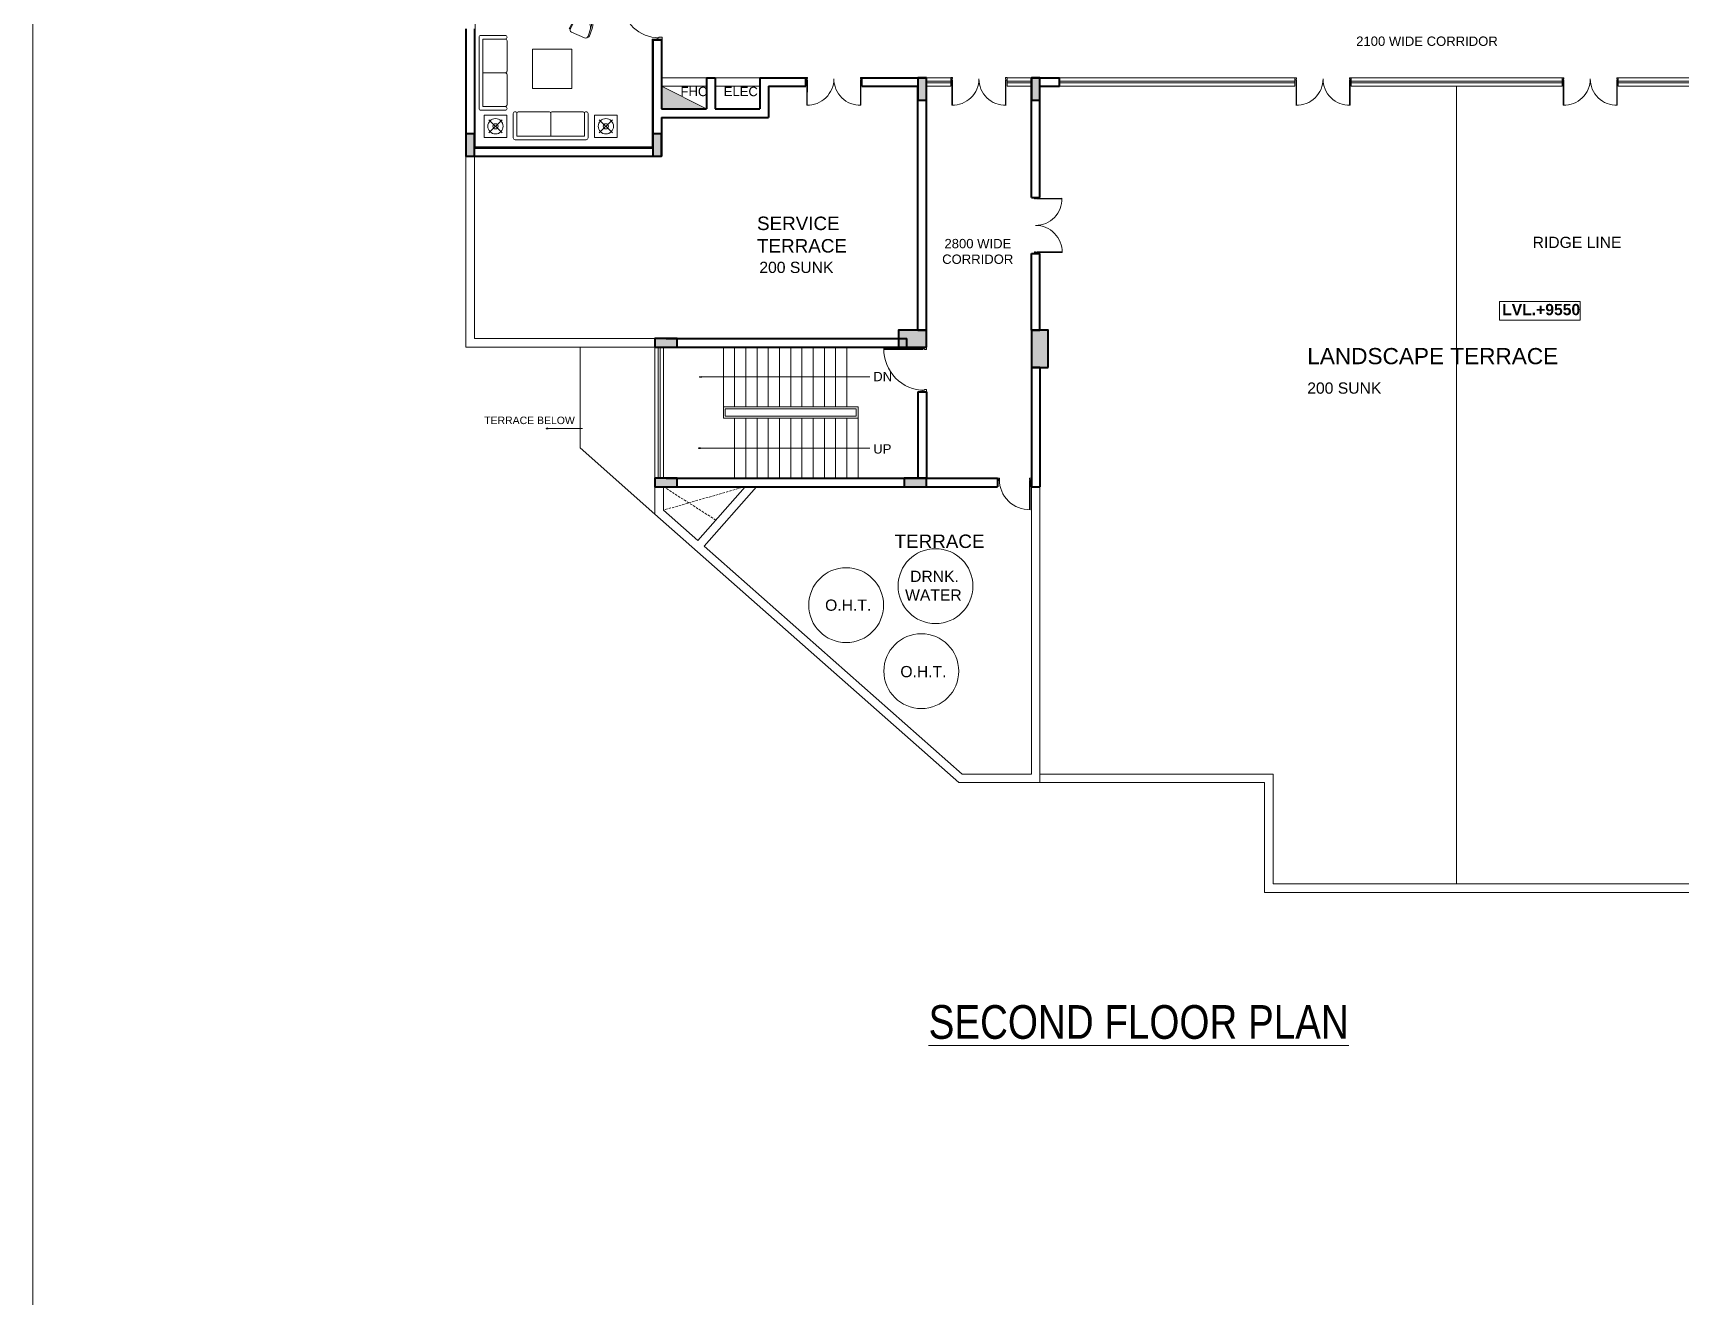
# Model space of a CAD drawing. Header units: inches. Extents: x 3031157 to 3117753, y 705284 to 945006.
# Drawn here: x 3031157 to 3075171, y 824922 to 858658 of the extents above; entities that cross this region are included whole.
import ezdxf

# ---------------------------------------------------------------- set-up
doc = ezdxf.new("R2010")
doc.units = ezdxf.units.IN
doc.header["$LTSCALE"] = 250
doc.header["$MEASUREMENT"] = 0
doc.linetypes.add('HIDDEN', pattern=[0.375, 0.25, -0.125])
doc.layers.get('0').update_dxf_attribs({"lineweight": 13})
for name, color, linetype, lineweight in [('cladding', 57, 'Continuous', 13), ('col', 6, 'Continuous', 40), ('door', 3, 'Continuous', 15), ('ele', 2, 'Continuous', 20), ('furniture', 97, 'Continuous', 18), ('hatch', 8, 'Continuous', 5), ('hidden', 116, 'HIDDEN', 13), ('Stairs', 2, 'Continuous', 18), ('text', 190, 'Continuous', 20), ('wall', 1, 'Continuous', 40), ('win', 4, 'Continuous', 18)]:
    doc.layers.add(name, color=color, linetype=linetype, lineweight=lineweight)
doc.styles.get("Standard").update_dxf_attribs({"font": 'swissc.ttf', "height": 100})
doc.dimstyles.get("Standard").update_dxf_attribs({"dimtxt": 100, "dimasz": 50, "dimexe": 50, "dimexo": 50, "dimgap": 1, "dimtad": 0, "dimdec": 0, "dimzin": 4, "dimdsep": 46, "dimtxsty": 'Standard', "dimblk1": 'ARCHTICK', "dimblk2": 'ARCHTICK', "dimsah": 1, "dimcen": 0, "dimdle": 50, "dimclrd": 45, "dimclre": 45, "dimclrt": 256, "dimadec": 0, "dimazin": 0, "dimtfac": 4, "dimtdec": 0, "dimtofl": 0, "dimtmove": 2, "dimatfit": 0, "dimldrblk": 'OPEN30', "dimfxl": 1.5, "dimtolj": 1, "dimtzin": 0, "dimlwd": 18, "dimlwe": 18, "dimarcsym": 0})

# ---------------------------------------------------------------- blocks, each defined once
blk = doc.blocks.new('DRGD')
at = {"layer": 'door', "color": 5, "lineweight": 18, "ltscale": 0.1, "extrusion": (-0.009968, 0.003642, 0.999944)}
for p, q in [((2728739, 21328, 0), (2728507, 20693, 0)), ((2728752, 21323, 0), (2728520, 20688, 0)), ((2728712, 21340, 0), (2728734, 21398)), ((2728712, 21340, 0), (2728740, 21330, 0)), ((2728734, 21398), (2728773, 21384, 0)), ((2728740, 21330, 0), (2728750, 21357, 0)), ((2728751, 21325, 0), (2728740, 21330, 0)), ((2728750, 21357, 0), (2728761, 21353, 0)), ((2728773, 21384, 0), (2728761, 21353, 0))]:
    blk.add_line(p, q, dxfattribs=at)
at = {"layer": 'door', "color": 5, "lineweight": 18, "ltscale": 0.1, "extrusion": (0.009988, -0.003586, 0.999944)}
for p, q in [((2730082, 20840, 0), (2729853, 20205, 0)), ((2730095, 20837, 0), (2729866, 20200, 0)), ((2730082, 20840, 0), (2730094, 20835, 0)), ((2730104, 20898, 0), (2730092, 20867, 0)), ((2730104, 20863, 0), (2730092, 20867, 0)), ((2730094, 20835, 0), (2730104, 20863, 0)), ((2730122, 20825, 0), (2730094, 20835, 0)), ((2730143, 20884, 0), (2730104, 20898, 0)), ((2730122, 20825, 0), (2730143, 20884, 0))]:
    blk.add_line(p, q, dxfattribs=at)
at = {"layer": 'door', "lineweight": 18, "ltscale": 0.1, "extrusion": (-0.009968, 0.003642, 0.999944)}
blk.add_arc((2728627, 21451, -27122), 708, 248.6234, 339.9457, dxfattribs=at)
at = {"layer": 'door', "lineweight": 18, "ltscale": 0.1, "extrusion": (0.009988, -0.003586, 0.999944)}
blk.add_arc((2729956, 20968, 27194), 708, 160.236, 251.5583, dxfattribs=at)
blk = doc.blocks.new('A$C0FF43704')
at = {"layer": 'door', "color": 5, "lineweight": 18, "ltscale": 0.1, "extrusion": (-0.021224, 2.08535e-06, 0.999775)}
for p, q in [((0, 675, 0), (0, 737, 0)), ((0, 737, 0), (42, 737, 1)), ((0, 675, 0), (29, 675, 1)), ((29, 675, 1), (29, 704, 1)), ((29, 704, 1), (42, 704, 1)), ((29, 676, 1), (29, 0, 1)), ((43, 675, 1), (29, 675, 1)), ((42, 737, 1), (42, 704, 1)), ((43, 675, 1), (43, 0, 1))]:
    blk.add_line(p, q, dxfattribs=at)
at = {"layer": 'door', "color": 5, "lineweight": 18, "ltscale": 0.1, "extrusion": (0.021224, 2.08535e-06, 0.999775)}
for p, q in [((1457, 675, 1), (1471, 675, 1)), ((1457, 675, 1), (1457, 0, 1)), ((1500, 737, 0), (1458, 737, 1)), ((1458, 737, 1), (1458, 704, 1)), ((1471, 704, 1), (1458, 704, 1)), ((1471, 675, 1), (1471, 704, 1)), ((1471, 676, 1), (1471, 0, 1)), ((1500, 675, 0), (1471, 675, 1)), ((1500, 675, 0), (1500, 737, 0))]:
    blk.add_line(p, q, dxfattribs=at)
at = {"layer": 'door', "lineweight": 18, "ltscale": 0.1, "extrusion": (-0.021224, 2.08535e-06, 0.999775)}
blk.add_arc((-708, 43, 0), 708, 358.6833, 90.0056, dxfattribs=at)
at = {"layer": 'door', "lineweight": 18, "ltscale": 0.1, "extrusion": (0.021224, 2.08535e-06, 0.999775)}
blk.add_arc((707, -1457, 32), 708, 89.9944, 181.3167, dxfattribs=at)
blk = doc.blocks.new('esr')
at = {"layer": 'door', "color": 5, "lineweight": 18, "ltscale": 0.1}
for p, q in [((3230921, 1727251), (3230914, 1727206)), ((3230914, 1727206), (3230959, 1727200)), ((3230921, 1727251), (3231016, 1727237)), ((3230959, 1727200), (3230956, 1727181)), ((3231007, 1727173), (3230956, 1727181)), ((3231016, 1727237), (3231007, 1727173)), ((3230749, 1726108), (3229720, 1726260)), ((3230753, 1726129), (3229722, 1726280)), ((3230746, 1726063), (3230753, 1726108)), ((3230746, 1726063), (3230842, 1726049)), ((3230756, 1726127), (3230753, 1726108)), ((3230753, 1726108), (3230797, 1726101)), ((3230797, 1726101), (3230800, 1726120)), ((3230851, 1726113), (3230800, 1726120)), ((3230842, 1726049), (3230851, 1726113))]:
    blk.add_line(p, q, dxfattribs=at)
at = {"layer": 'door', "lineweight": 18, "ltscale": 0.1}
blk.add_arc((3230800, 1726122, 0), 1089, 81.6364, 172.9588, dxfattribs=at)
blk = doc.blocks.new('_ArchTick')
at = {"color": 0, "linetype": 'ByBlock', "const_width": 0.15}
blk.add_lwpolyline([(-0.5, -0.5), (0.5, 0.5)], dxfattribs=at)
blk = doc.blocks.new('_Open30')
at = {"color": 0, "linetype": 'ByBlock', "lineweight": -2}
for p, q in [((-1, 0.27), (0, 0)), ((0, 0), (-1, -0.27)), ((0, 0), (-1, 0))]:
    blk.add_line(p, q, dxfattribs=at)
blk = doc.blocks.new('ABL_Door_S - 1000 x 2100-11-3 Second Floor Lvl-flat-4-flat-1')
at = {"layer": 'door', "color": 5, "ltscale": 0.1}
for p, q in [((-450, 34), (-405, 34)), ((-450, -34), (-450, 34)), ((-405, 34), (-405, -2)), ((405, 34), (405, -2)), ((450, 34), (405, 34)), ((450, -34), (450, 34)), ((-450, -34), (-418, -34)), ((-418, -2), (-405, -2)), ((-418, -34), (-418, -2)), ((-405, -34), (-418, -34)), ((418, -2), (405, -2)), ((418, -34), (418, -2)), ((450, -34), (418, -34))]:
    blk.add_line(p, q, dxfattribs=at)
at = {"layer": 'door', "color": 5, "lineweight": 18, "ltscale": 0.1}
for p, q in [((-418, -34), (-418, -812)), ((-405, -34), (-404, -812))]:
    blk.add_line(p, q, dxfattribs=at)
at = {"layer": 'door', "ltscale": 0.1}
blk.add_lwpolyline([(-418, -812), (-418, -812, 0.419113), (405, -2)], format="xyb", dxfattribs=at)
blk = doc.blocks.new('A$C17A4695B')
at = {"layer": 'furniture', "elevation": 0}
for points in [[(-722, 50), (-722, 700, -0.414214), (-672, 750), (1229, 750, -0.414214), (1279, 700), (1279, 50, -0.414214), (1229, 0), (1229, 0, -0.414214), (1179, 50), (1179, 650), (-622, 650), (-622, 50, -0.414214), (-672, 0), (-672, 0, -0.414214)], [(1179, 650), (279, 650), (279, 50, 0.414214), (329, 0), (1129, 0, 0.414214), (1179, 50)]]:
    blk.add_lwpolyline(points, format="xyb", close=True, dxfattribs=at)
at = {"layer": 'furniture'}
blk.add_lwpolyline([(-622, 650), (279, 650), (279, 50, -0.414214), (229, 0), (-572, 0, -0.414214), (-622, 50)], format="xyb", close=True, dxfattribs=at)
blk = doc.blocks.new('A$C3DD322D0')
at = {"layer": 'furniture'}
blk.add_line((-95, 127), (95, 127), dxfattribs=at)
blk.add_lwpolyline([(259, 504), (238, 270, -1.003803), (-238, 270), (-259, 504, 1), (-290, 502), (-269, 269, 1), (269, 269), (290, 502, 1)], format="xyb", close=True, dxfattribs=at)
for points in [[(-259, 504, -0.454082), (-185, 583), (197, 583, -0.386554), (259, 504)], [(-127, 68, 0.123986), (-95, 127, -0.191685), (-239, 299, -0.191685)], [(239, 299, -0.191685), (95, 127, 0.123986), (127, 68)]]:
    blk.add_lwpolyline(points, format="xyb", dxfattribs=at)
blk = doc.blocks.new('A$C4EBC2541')
at = {"layer": 'door', "linetype": 'Continuous'}
for p, q in [((34, 120), (34, 958)), ((34, 958), (74, 958)), ((74, 958), (74, 120)), ((74, 120), (34, 120))]:
    blk.add_line(p, q, dxfattribs=at)
for points in [[(48, 0), (0, 0), (0, 120), (34, 120), (34, 82), (48, 82)], [(902, 0), (950, 0), (950, 120), (916, 120), (916, 82), (902, 82)]]:
    blk.add_lwpolyline(points, close=True, dxfattribs=at)
at = {"layer": 'door', "lineweight": 9, "ltscale": 0.5}
blk.add_arc((47, 89), 870, 359.5132, 88.1997, dxfattribs=at)

msp = doc.modelspace()

# ---------------------------------------------------------------- hatches: boundary and pattern name
at = {"layer": 'hatch'}
for points in [[(3055036, 857464), (3054806, 857464), (3054806, 856864), (3055036, 856864)], [(3058066, 857464), (3057836, 857464), (3057836, 856864), (3058066, 856864)], [(3042956, 855964), (3042726, 855964), (3042726, 855364), (3042956, 855364)], [(3047954, 855964), (3047724, 855964), (3047724, 855364), (3047954, 855364)], [(3048376, 850269), (3048376, 850499), (3047776, 850499), (3047776, 850269)], [(3055036, 850269), (3055036, 850719), (3054286, 850719), (3054286, 850269)], [(3057836, 849719), (3058286, 849719), (3058286, 850719), (3057836, 850719)], [(3048376, 846539), (3048376, 846769), (3047776, 846769), (3047776, 846539)], [(3055036, 846539), (3055036, 846769), (3054436, 846769), (3054436, 846539)]]:
    msp.add_hatch(color=256, dxfattribs=at).paths.add_polyline_path(points)
h = msp.add_hatch(dxfattribs=at)
h.set_pattern_fill('ANSI31', color=256, angle=-90)
h.set_pattern_definition([(315, (4251522.1253, 8424673.52201), (0.0883883476483, 0.0883883476483), [])])
h.paths.add_polyline_path([(3047954, 857234), (3047954, 856636), (3049154, 856634)])

# ---------------------------------------------------------------- linework, layer by layer
msp.add_lwpolyline([(3031157, 945006), (3117753, 945006), (3117753, 705284), (3031157, 705284)], close=True)
at = {"layer": 'cladding'}
for p, q in [((3042976, 859544), (3042976, 855614)), ((3042976, 855614), (3047704, 855614))]:
    msp.add_line(p, q, dxfattribs=at)
msp.add_lwpolyline([(3047704, 855614), (3047704, 858494), (3047974, 858494), (3047974, 856637)], dxfattribs=at)
at = {"layer": 'col'}
for points in [[(3055036, 857464), (3054806, 857464), (3054806, 856864), (3055036, 856864)], [(3058066, 857464), (3057836, 857464), (3057836, 856864), (3058066, 856864)], [(3042956, 855964), (3042726, 855964), (3042726, 855364), (3042956, 855364)], [(3047954, 855964), (3047724, 855964), (3047724, 855364), (3047954, 855364)]]:
    msp.add_lwpolyline(points, close=True, dxfattribs=at)
for points, elevation in [([(3048376, 850269), (3048376, 850499), (3047776, 850499), (3047776, 850269)], -9440), ([(3055036, 850269), (3055036, 850719), (3054286, 850719), (3054286, 850269)], -9440), ([(3058286, 849719), (3058286, 850719), (3057836, 850719), (3057836, 849719)], 0), ([(3048376, 846539), (3048376, 846769), (3047776, 846769), (3047776, 846539)], -9440), ([(3055036, 846539), (3055036, 846769), (3054436, 846769), (3054436, 846539)], -9440)]:
    msp.add_lwpolyline(points, close=True, dxfattribs=dict(at, elevation=elevation))
at = {"layer": 'ele'}
for p, q in [((3047954, 857464), (3049154, 857464)), ((3049384, 857464), (3050584, 857464)), ((3047954, 857234), (3049154, 857234)), ((3047954, 857234), (3049154, 856634)), ((3049384, 857234), (3050584, 857234)), ((3069201, 857234), (3069201, 835934)), ((3042726, 850269), (3042726, 855364)), ((3042956, 850499), (3042956, 855364)), ((3042956, 850499), (3047776, 850499)), ((3047776, 850269), (3047776, 850499)), ((3042726, 850269), (3047776, 850269)), ((3045776, 850263), (3045776, 847575)), ((3047776, 845809), (3045776, 847575)), ((3047776, 845809), (3047776, 846539)), ((3048006, 845913), (3048006, 846539)), ((3050188, 846539), (3048921, 845104)), ((3050495, 846539), (3049094, 844952)), ((3057836, 846539), (3057836, 838864)), ((3058066, 846539), (3058066, 838634)), ((3047776, 845809), (3055900, 838634)), ((3048006, 845913), (3048921, 845105)), ((3049094, 844952), (3055987, 838864)), ((3055900, 838634), (3058066, 838634)), ((3055987, 838864), (3057836, 838864)), ((3058066, 838634), (3064066, 838634)), ((3064066, 838634), (3064066, 835704)), ((3064296, 838864), (3064296, 835934)), ((3064296, 835934), (3080720, 835934)), ((3064296, 835934), (3065126, 835934)), ((3064066, 835704), (3080720, 835704)), ((3064066, 835704), (3065126, 835704))]:
    msp.add_line(p, q, dxfattribs=at)
msp.add_lwpolyline([(3058066, 838864), (3064296, 838864)], dxfattribs=at)
for centre in [(3055275, 843883), (3052888, 843375), (3054896, 841612)]:
    msp.add_circle(centre, 1000, dxfattribs=at)
at = {"layer": 'furniture'}
for p, q in [((3043692, 856341), (3043341, 855989)), ((3043341, 856341), (3043692, 855989)), ((3046291, 856341), (3046642, 855989)), ((3046642, 856341), (3046291, 855989))]:
    msp.add_line(p, q, dxfattribs=at)
for points in [[(3045558, 857176), (3045558, 858226), (3044509, 858226), (3044509, 857176)], [(3043817, 855865), (3043817, 856465), (3043217, 856465), (3043217, 855865)], [(3046167, 855865), (3046167, 856465), (3046767, 856465), (3046767, 855865)]]:
    msp.add_lwpolyline(points, close=True, dxfattribs=at)
for centre, radius in [((3043517, 856165), 204), ((3043517, 856165), 70.3), ((3046467, 856165), 204), ((3046467, 856165), 70.3)]:
    msp.add_circle(centre, radius, dxfattribs=at)
at = {"layer": 'hidden'}
for p, q in [((3050188, 846539), (3048006, 845913)), ((3048006, 846539), (3049403, 845649))]:
    msp.add_line(p, q, dxfattribs=at)
at = {"layer": 'Stairs'}
for p, q in [((3049606, 848669), (3049606, 850269)), ((3049906, 848669), (3049906, 850269)), ((3050206, 848669), (3050206, 850269)), ((3050506, 848669), (3050506, 850269)), ((3050806, 848669), (3050806, 850269)), ((3051106, 848669), (3051106, 850269)), ((3051406, 848669), (3051406, 850269)), ((3051706, 848669), (3051706, 850269)), ((3052006, 848669), (3052006, 850269)), ((3052306, 848669), (3052306, 850269)), ((3052606, 848669), (3052606, 850269)), ((3052906, 848669), (3052906, 850269)), ((3049606, 848669), (3053206, 848669)), ((3049606, 848369), (3049606, 848669)), ((3049656, 848619), (3053156, 848619)), ((3049656, 848419), (3049656, 848619)), ((3053156, 848419), (3053156, 848619)), ((3053206, 848369), (3053206, 848669)), ((3049606, 848369), (3053206, 848369)), ((3049656, 848419), (3053156, 848419)), ((3049906, 848369), (3049906, 846769)), ((3050206, 848369), (3050206, 846769)), ((3050506, 848369), (3050506, 846769)), ((3050806, 848369), (3050806, 846769)), ((3051106, 848369), (3051106, 846769)), ((3051406, 848369), (3051406, 846769)), ((3051706, 848369), (3051706, 846769)), ((3052006, 848369), (3052006, 846769)), ((3052306, 848369), (3052306, 846769)), ((3052606, 848369), (3052606, 846769)), ((3052906, 848369), (3052906, 846769)), ((3053206, 848369), (3053206, 846769))]:
    msp.add_line(p, q, dxfattribs=at)
at = {"layer": 'text'}
msp.add_lwpolyline([(3070349, 851488), (3072500, 851488), (3072500, 850985), (3070349, 850985)], close=True, dxfattribs=at)
at = {"layer": 'wall'}
for p, q in [((3042726, 858764), (3042726, 855364)), ((3042956, 858764), (3042956, 855594)), ((3047724, 858474), (3047724, 855594)), ((3047724, 858474), (3047954, 858474)), ((3047954, 858474), (3047954, 857464)), ((3047954, 857464), (3047954, 856634)), ((3049154, 857464), (3049384, 857464)), ((3049154, 857464), (3049154, 856634)), ((3049384, 857464), (3049384, 856634)), ((3050584, 857464), (3051810, 857464)), ((3050584, 857464), (3050584, 856634)), ((3051810, 857234), (3051810, 857464)), ((3053310, 857234), (3053310, 857464)), ((3053310, 857464), (3055036, 857464)), ((3055036, 850719), (3055036, 857464)), ((3057836, 854267), (3057836, 857464)), ((3057836, 857464), (3058586, 857464)), ((3058586, 857234), (3058586, 857464)), ((3050814, 857234), (3051810, 857234)), ((3050814, 857234), (3050814, 856404)), ((3053310, 857234), (3054806, 857234)), ((3054806, 850719), (3054806, 857234)), ((3058066, 854267), (3058066, 857234)), ((3058066, 857234), (3058586, 857234)), ((3047954, 856634), (3049154, 856634)), ((3049384, 856634), (3050584, 856634)), ((3047954, 856404), (3049384, 856404)), ((3047954, 856404), (3047954, 855364)), ((3049384, 856404), (3050814, 856404)), ((3042726, 855364), (3047954, 855364)), ((3042956, 855594), (3047724, 855594)), ((3057836, 854267), (3058066, 854267)), ((3057836, 850719), (3057836, 852767)), ((3057836, 852767), (3058066, 852767)), ((3058066, 850719), (3058066, 852767)), ((3048076, 850499), (3054506, 850499)), ((3054506, 850269), (3054506, 850499)), ((3054806, 850719), (3055036, 850719)), ((3057836, 850719), (3058066, 850719)), ((3048076, 850269), (3054506, 850269)), ((3057836, 849719), (3057836, 846539)), ((3058066, 849719), (3057836, 849719)), ((3058066, 849719), (3058066, 846539)), ((3054806, 849069), (3054806, 846769)), ((3054806, 849069), (3055036, 849069)), ((3055036, 849069), (3055036, 846769)), ((3048076, 846769), (3056936, 846769)), ((3048076, 846539), (3056936, 846539)), ((3056936, 846769), (3056936, 846539)), ((3057836, 846539), (3058066, 846539))]:
    msp.add_line(p, q, dxfattribs=at)
at = {"layer": 'win'}
for p, q in [((3055686, 857464), (3055036, 857464)), ((3055686, 857234), (3055686, 857464)), ((3057836, 857464), (3057186, 857464)), ((3057186, 857234), (3057186, 857464)), ((3058066, 857464), (3057836, 857464)), ((3064881, 857464), (3058586, 857464)), ((3064881, 857464), (3064881, 857234)), ((3066381, 857464), (3066381, 857234)), ((3072021, 857464), (3066381, 857464)), ((3072021, 857464), (3066381, 857464)), ((3072021, 857464), (3072021, 857234)), ((3079816, 857464), (3073521, 857464)), ((3073521, 857464), (3073521, 857234)), ((3055686, 857369), (3055036, 857369)), ((3055686, 857329), (3055036, 857329)), ((3055686, 857234), (3055036, 857234)), ((3057836, 857369), (3057186, 857369)), ((3057836, 857329), (3057186, 857329)), ((3057836, 857234), (3057186, 857234)), ((3064881, 857369), (3058586, 857369)), ((3064881, 857329), (3058586, 857329)), ((3064881, 857234), (3058586, 857234)), ((3072021, 857369), (3066381, 857369)), ((3072021, 857329), (3066381, 857329)), ((3072021, 857234), (3066381, 857234)), ((3079816, 857369), (3073521, 857369)), ((3079816, 857329), (3073521, 857329)), ((3079816, 857234), (3073521, 857234)), ((3047776, 846769), (3047776, 850269)), ((3047866, 846769), (3047866, 850269)), ((3047916, 846769), (3047916, 850269)), ((3048006, 846769), (3048006, 850269))]:
    msp.add_line(p, q, dxfattribs=at)

# ---------------------------------------------------------------- block references
at = {"layer": 'door', "xscale": -1.105344877050309, "yscale": 1.105344859669876, "zscale": 1.105344841057468, "rotation": 90}
msp.add_blockref('A$C4EBC2541', (3047974, 859544), dxfattribs=at)
at = {"layer": 'door', "extrusion": (0.010613, -6.72341e-07, 0.999944)}
for p, rotation in [((491186, -85424, 5213), 19.76502313408238), ((495062, -85424, 5254), 19.76502313408239)]:
    msp.add_blockref('DRGD', p, dxfattribs=dict(at, rotation=rotation))
at = {"layer": 'door'}
for p in [(3064881, 856727), (3072021, 856727)]:
    msp.add_blockref('A$C0FF43704', p, dxfattribs=at)
at = {"layer": 'door', "extrusion": (-5.31004e-05, 0.010612, 0.999944), "rotation": 110.0553505595132}
msp.add_blockref('DRGD', (4013774, -1702921, -18286), dxfattribs=at)
at = {"layer": 'door', "extrusion": (1.14198e-08, -1.6736e-08, -1), "zscale": -0.9999999612348196, "rotation": 188.3634404702213}
msp.add_blockref('esr', (-109610, 3027894, 0), dxfattribs=at)
at = {"layer": 'door', "xscale": -1, "rotation": 0.0281592473209536}
msp.add_blockref('ABL_Door_S - 1000 x 2100-11-3 Second Floor Lvl-flat-4-flat-1', (3057386, 846735), dxfattribs=at)
at = {"layer": 'furniture', "rotation": 156.5989350037356}
msp.add_blockref('A$C3DD322D0', (3045957, 859135), dxfattribs=at)
at = {"layer": 'furniture', "xscale": -1}
for p, rotation in [((3043828, 857872, 0), 90), ((3044713, 856555, 0), 180)]:
    msp.add_blockref('A$C17A4695B', p, dxfattribs=dict(at, rotation=rotation))

# ---------------------------------------------------------------- texts
at = {"layer": 'text', "attachment_point": 1}
for s, width, insert, char_height in [('\\pi1230.3;{\\fArial|b0|i0|c0|p34;2100 WIDE CORRIDOR}', 6230.13, (3065286, 858563), 250), ('\\pi1315.1;{\\fArial|b0|i0|c0|p34;FHC}', 3305.53, (3047146, 857220), 250), ('\\pi1217.3;{\\fArial|b0|i0|c0|p34;ELEC}', 3305.53, (3048399, 857220), 250), ('{\\fArial|b0|i0|c0|p34;SERVICE \\PTERRACE}', 5158.64, (3050506, 853753), 360), ('\\pi774.35;{\\fArial|b0|i0|c0|p34;2800 WIDE \\P\\pi712.96;CORRIDOR}', 3305.53, (3054740, 853157), 250), ('{\\fArial|b0|i0|c0|p34;RIDGE LINE}', 3305.53, (3071231, 853215), 300), ('{\\fArial|b0|i0|c0|p34;200 SUNK}', 8244.21, (3050568, 852547), 300), ('\\pi636.63;{\\fArial|b1|i0|c0|p34;LVL.+9550}', 3305.53, (3069780, 851420), 300), ('{\\fArial|b0|i0|c0|p34;LANDSCAPE TERRACE}', 8244.21, (3065209, 850243), 432), ('\\pi1428.3;{\\fArial|b0|i0|c0|p34;DN}', 3305.53, (3052184, 849606), 250), ('{\\fArial|b0|i0|c0|p34;200 SUNK}', 8244.21, (3065209, 849323), 300), ('\\pi27.221;{\\fArial|b0|i0|c0|p34;TERRACE BELOW}', 2466.58, (3043188, 848411), 200), ('\\pi1431.5;{\\fArial|b0|i0|c0|p34;UP}', 3305.53, (3052181, 847673), 250), ('{\\fArial|b0|i0|c0|p34;TERRACE}', 3305.53, (3054182, 845262), 360), ('\\pi1961.7;{\\fArial|b0|i0|c0|p34;DRNK.\\P\\pi1827.9;WATER}', 5158.64, (3052635, 844295), 300), ('{\\fArial|b0|i0|c0|p34;O.H.T.}', 5158.64, (3052325, 843525), 300), ('{\\fArial|b0|i0|c0|p34;O.H.T.}', 5158.64, (3054336, 841750), 300)]:
    msp.add_mtext_dynamic_manual_height_columns(s, width=width, gutter_width=1, heights=[0], dxfattribs=dict(at, insert=insert, char_height=char_height))
at = {"layer": 'text', "extrusion": (1.96094e-08, -1.14221e-08, 1), "insert": (3052258, 832692), "char_height": 900, "width": 15865.32, "attachment_point": 1, "text_direction": (1, 0, 0)}
msp.add_mtext('\\pi2833.6;{\\LSECOND FLOOR PLAN}', dxfattribs=at)

# ---------------------------------------------------------------- leaders
at = {"layer": 'text'}
for points in [[(3048968, 849469), (3053522, 849469)], [(3044871, 848094), (3045844, 848094)], [(3048945, 847569), (3053522, 847569)]]:
    msp.add_leader(points, dimstyle='Standard', dxfattribs=at)

doc.saveas('drawing.dxf')
